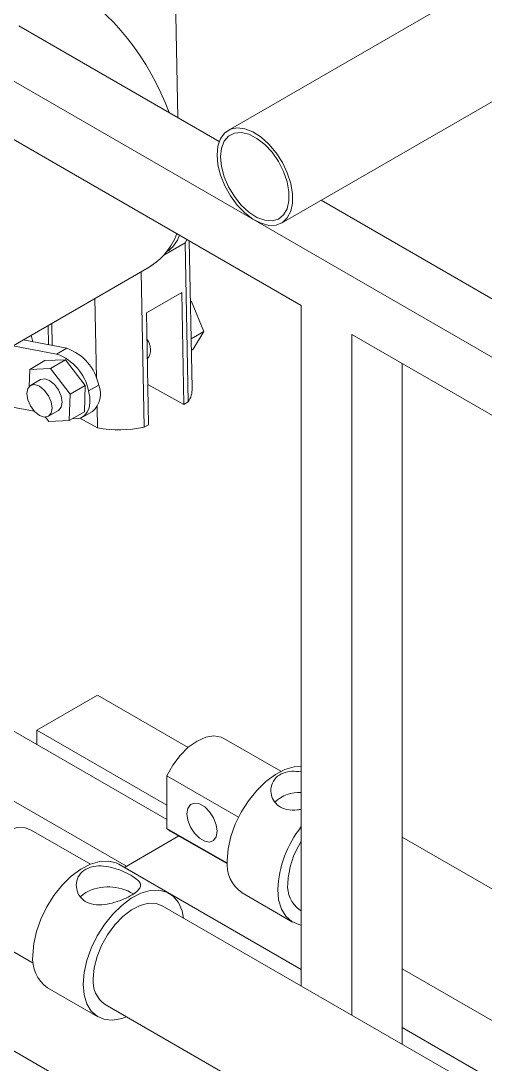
# Model space of a CAD drawing. Header units: millimetres. Extents: x 127 to 2222, y 23 to 864.
# Drawn here: x 815.1 to 847.7, y 240.2 to 313.4 of the extents above; entities that cross this region are included whole.
import ezdxf

# ---------------------------------------------------------------- set-up
doc = ezdxf.new("R2010")
doc.units = ezdxf.units.MM

msp = doc.modelspace()

# ---------------------------------------------------------------- linework, layer by layer
at = {"color": 7, "linetype": 'Continuous', "lineweight": 15}
for p, q in [((870.635, 329.349), (829.646, 305.687)), ((833.396, 299.191), (874.384, 322.854)), ((826.131, 306.57), (825.853, 320.724)), ((829.021, 304.902), (814.974, 313.011)), ((892.755, 264.027), (811.438, 310.97)), ((834.773, 293.417), (807.902, 308.929)), ((863.101, 285.228), (836.154, 300.784)), ((825.133, 296.927), (826.633, 297.793)), ((826.633, 297.793), (826.852, 286.646)), ((827.129, 287.607), (826.926, 297.947)), ((811.749, 288.957), (824.123, 296.1)), ((823.556, 295.773), (823.77, 284.867)), ((826.394, 294.315), (823.919, 292.886)), ((826.549, 286.471), (826.394, 294.315)), ((820.31, 293.899), (820.42, 288.311)), ((827.009, 293.71), (827.075, 293.676)), ((827.075, 293.676), (827.01, 293.638)), ((827.075, 293.676), (827.955, 291.579)), ((834.773, 293.417), (834.773, 245.687)), ((823.919, 292.886), (824.074, 285.042)), ((817.04, 292.011), (817.067, 290.65)), ((817.296, 292.159), (817.327, 290.601)), ((815.842, 291.32), (815.956, 290.862)), ((827.955, 291.579), (827.061, 291.063)), ((827.955, 291.579), (827.204, 290.338)), ((858.814, 279.538), (838.308, 291.376)), ((838.308, 291.376), (838.308, 243.646)), ((817.63, 290), (814.567, 290.583)), ((818.338, 290.409), (815.274, 290.992)), ((817.63, 290), (818.338, 290.409)), ((827.204, 290.338), (827.077, 290.265)), ((816.807, 289.539), (815.746, 288.926)), ((818.248, 289.593), (816.807, 289.539)), ((818.248, 289.593), (817.188, 288.98)), ((819.634, 287.794), (818.248, 289.593)), ((841.844, 289.335), (841.844, 241.605)), ((815.746, 288.926), (815.71, 287.733)), ((817.188, 288.98), (815.746, 288.926)), ((818.573, 287.182), (817.188, 288.98)), ((816.507, 288.211), (815.799, 287.803)), ((819.634, 287.794), (818.573, 287.182)), ((819.577, 285.942), (819.634, 287.794)), ((819.868, 287.421), (820.575, 287.83)), ((826.549, 286.471), (824.018, 287.864)), ((818.517, 285.33), (818.573, 287.182)), ((816.068, 285.992), (814.144, 286.358)), ((820.46, 286.289), (820.489, 284.823)), ((826.549, 286.471), (826.852, 286.646)), ((816.842, 285.579), (817.075, 285.276)), ((817.049, 285.637), (817.756, 286.046)), ((819.577, 285.942), (818.517, 285.33)), ((820.489, 284.823), (819.263, 285.498)), ((819.442, 285.575), (820.149, 285.984)), ((817.075, 285.276), (818.517, 285.33)), ((823.77, 284.867), (824.074, 285.042)), ((825.344, 257.354), (804.037, 269.654)), ((822.519, 254.086), (799.794, 267.205)), ((816.249, 263.625), (820.491, 266.074)), ((820.491, 266.074), (826.836, 262.411)), ((816.249, 262.604), (816.249, 263.625)), ((816.249, 263.625), (825.344, 258.374)), ((833.343, 260.737), (829.34, 263.048)), ((830.371, 257.511), (825.344, 260.413)), ((825.344, 260.413), (825.344, 256.738)), ((819.991, 254.22), (815.834, 256.62)), ((826.19, 256.206), (822.375, 254.003)), ((829.591, 254.286), (825.344, 256.738)), ((825.59, 256.552), (825.344, 256.738)), ((825.59, 256.552), (829.594, 254.241)), ((858.814, 246.321), (841.844, 256.118)), ((825.527, 252.179), (821.991, 254.22)), ((834.773, 246.846), (822.375, 254.003)), ((822.375, 253.999), (822.375, 254.003)), ((830.622, 252.204), (834.158, 250.163)), ((864.185, 228.708), (825.027, 251.313)), ((834.658, 251.029), (834.773, 250.963)), ((811.835, 249.692), (815.991, 247.292)), ((841.844, 246.881), (858.814, 237.084)), ((816.991, 245.56), (820.527, 243.519)), ((821.027, 244.385), (860.185, 221.779)), ((862.462, 213.513), (811.986, 242.652)), ((858.814, 232.967), (841.844, 242.764))]:
    msp.add_line(p, q, dxfattribs=at)
at = {"color": 7, "linetype": 'Continuous', "lineweight": 15, "flags": 128}
for points in [[(828.869, 303.97), (828.931, 304.592), (829.114, 305.114), (829.41, 305.511), (829.804, 305.764), (830.279, 305.861), (830.811, 305.799), (831.377, 305.579), (831.95, 305.213), (832.502, 304.717), (833.009, 304.114), (833.446, 303.433), (833.793, 302.706), (834.034, 301.966), (834.157, 301.248), (834.157, 300.586), (834.034, 300.011), (833.793, 299.549), (833.446, 299.222), (833.009, 299.045), (832.502, 299.028), (831.95, 299.17), (831.377, 299.464), (830.811, 299.898), (830.279, 300.451), (829.804, 301.096), (829.41, 301.804), (829.114, 302.542), (828.931, 303.276), (828.869, 303.97)], [(829.117, 303.827), (829.181, 304.43), (829.372, 304.925), (829.679, 305.287), (830.085, 305.495), (830.568, 305.538), (831.103, 305.414), (831.661, 305.13), (832.21, 304.7), (832.723, 304.149), (833.171, 303.506), (833.529, 302.805), (833.78, 302.084), (833.909, 301.383), (833.909, 300.738), (833.78, 300.185), (833.529, 299.754), (833.171, 299.467), (832.723, 299.341), (832.21, 299.381), (831.661, 299.587), (831.103, 299.946), (830.568, 300.439), (830.085, 301.041), (829.679, 301.718), (829.372, 302.433), (829.181, 303.149), (829.117, 303.827)], [(826.633, 297.793), (826.754, 298.02), (826.763, 298.041)], [(817.308, 286.21), (817.241, 286.639), (817.049, 287.081), (816.763, 287.468), (816.424, 287.741), (816.086, 287.858), (815.799, 287.803), (815.608, 287.582), (815.54, 287.23), (815.608, 286.801), (815.799, 286.359), (816.086, 285.972), (816.424, 285.699), (816.763, 285.582), (817.049, 285.637), (817.241, 285.858), (817.308, 286.21)], [(817.756, 286.046), (817.756, 286.046), (817.948, 286.266), (818.015, 286.618), (817.948, 287.047), (817.756, 287.489), (817.47, 287.876), (817.131, 288.149), (816.793, 288.266), (816.507, 288.211)], [(818.754, 285.481), (819.07, 285.462), (819.353, 285.531), (819.59, 285.684), (819.775, 285.917), (819.898, 286.22), (819.956, 286.581), (819.946, 286.987), (819.868, 287.421)], [(825.344, 260.413), (825.766, 261.17), (826.279, 261.854), (826.856, 262.429), (827.465, 262.862), (828.075, 263.132), (828.651, 263.223), (829.164, 263.132), (829.34, 263.048)], [(829.587, 254.493), (829.651, 255.303), (829.84, 256.157), (830.148, 257.025), (830.563, 257.875), (831.071, 258.676), (831.653, 259.4), (832.289, 260.021), (832.954, 260.515), (833.625, 260.866), (834.279, 261.06), (834.773, 261.098)], [(826.758, 257.759), (826.822, 258.141), (827.006, 258.403), (827.289, 258.514), (827.635, 258.459), (828.003, 258.247), (828.349, 257.901), (828.631, 257.465), (828.816, 256.99), (828.88, 256.534), (828.816, 256.152), (828.631, 255.89), (828.349, 255.78), (828.003, 255.834), (827.635, 256.047), (827.289, 256.392), (827.006, 256.829), (826.822, 257.303), (826.758, 257.759)], [(811.006, 251.523), (811.072, 252.263), (811.267, 253.045), (811.583, 253.833), (812.003, 254.588), (812.51, 255.277), (813.078, 255.866), (813.681, 256.329), (814.292, 256.643), (814.881, 256.794), (815.422, 256.775), (815.834, 256.62)], [(815.956, 247.849), (816.02, 248.659), (816.209, 249.513), (816.517, 250.38), (816.932, 251.23), (817.44, 252.032), (818.023, 252.756), (818.658, 253.377), (819.323, 253.871), (819.994, 254.222), (820.648, 254.416), (821.259, 254.446), (821.807, 254.312), (821.991, 254.22)], [(834.773, 249.951), (834.607, 249.984), (834.099, 250.199), (833.683, 250.569), (833.375, 251.081), (833.186, 251.717), (833.122, 252.452)], [(819.668, 252.238), (819.284, 251.942), (819.283, 251.94)], [(819.491, 245.808), (819.555, 246.618), (819.745, 247.472), (820.053, 248.339), (820.468, 249.189), (820.976, 249.991), (821.558, 250.715), (822.193, 251.336), (822.859, 251.83), (823.53, 252.181), (824.183, 252.375), (824.795, 252.405), (825.342, 252.271), (825.806, 251.977), (826.169, 251.534), (826.419, 250.958), (826.527, 250.447)], [(820.198, 246.216), (820.265, 246.957), (820.46, 247.739), (820.775, 248.526), (821.196, 249.281), (821.702, 249.97), (822.27, 250.559), (822.874, 251.022), (823.484, 251.336), (824.074, 251.488), (824.614, 251.469), (825.027, 251.313)], [(822.527, 243.519), (822.193, 243.4), (821.558, 243.287), (820.976, 243.34), (820.468, 243.555), (820.053, 243.925), (819.745, 244.437), (819.555, 245.072), (819.491, 245.808)]]:
    msp.add_lwpolyline(points, dxfattribs=at)
at = {"color": 7, "linetype": 'Continuous', "lineweight": 15}
for centre, radius, start, end in [((808.344, 300.74), 18.244, 19.83855, 57.37793), ((821.704, 300.055), 4.636, 301.45583, 339.75119), ((824.087, 299.053), 2.263, 303.2275, 341.76742), ((823.066, 290.324), 1.142, 323.43859, 38.81332), ((816.463, 286.727), 3.475, 11.52847, 70.37325), ((817.17, 287.135), 3.475, 11.52847, 70.37325), ((819.099, 287.198), 1.606, 310.8488, 23.14858), ((825.382, 287.59), 1.747, 327.30098, 0.55423), ((822.016, 293.358), 8.671, 259.85564, 281.67162), ((834.657, 256.687), 2.577, 87.42245, 132.62728), ((840.764, 252.103), 7.65, 141.55483, 177.38056), ((839.709, 252.638), 5.884, 147.03148, 177.83282), ((832.05, 254.229), 2.477, 173.87099, 234.81685), ((821.251, 249.299), 3.337, 58.24701, 118.30516), ((835.796, 252.647), 1.979, 173.81466, 234.8729), ((818.419, 247.585), 2.477, 173.86939, 234.81845), ((822.165, 246.003), 1.979, 173.8146, 234.87365)]:
    msp.add_arc(centre, radius, start, end, dxfattribs=at)
for points, knots in [([(834.773, 258.081), (834.682, 258.062), (834.332, 257.988), (833.759, 258.03), (833.172, 258.271), (832.79, 258.693), (832.612, 259.218), (832.658, 259.796), (832.961, 260.311), (833.474, 260.641), (834.098, 260.777), (834.548, 260.727), (834.773, 260.702)], [0, 0, 0, 0, 0.040406, 0.155862, 0.265038, 0.364216, 0.46572, 0.57738, 0.692387, 0.799156, 0.899591, 1, 1, 1, 1]), ([(819.668, 253.871), (819.853, 253.951), (820.224, 254.111), (820.926, 254.113), (821.667, 253.961), (822.39, 253.685), (822.977, 253.374), (823.359, 253.089), (823.537, 252.82), (823.491, 252.539), (823.188, 252.232), (822.675, 251.923), (822.044, 251.648), (821.337, 251.436), (820.592, 251.34), (819.902, 251.441), (819.384, 251.759), (819.074, 252.221), (818.969, 252.774), (819.104, 253.344), (819.4, 253.704), (819.623, 253.843), (819.668, 253.871)], [0, 0, 0, 0, 0.050176, 0.100253, 0.152934, 0.208707, 0.261445, 0.309355, 0.358388, 0.412326, 0.467882, 0.519459, 0.567975, 0.61803, 0.672213, 0.727714, 0.778413, 0.825954, 0.876597, 0.931816, 0.986379, 1, 1, 1, 1])]:
    msp.add_open_spline(points, degree=3, knots=knots, dxfattribs=at)

doc.saveas('drawing.dxf')
